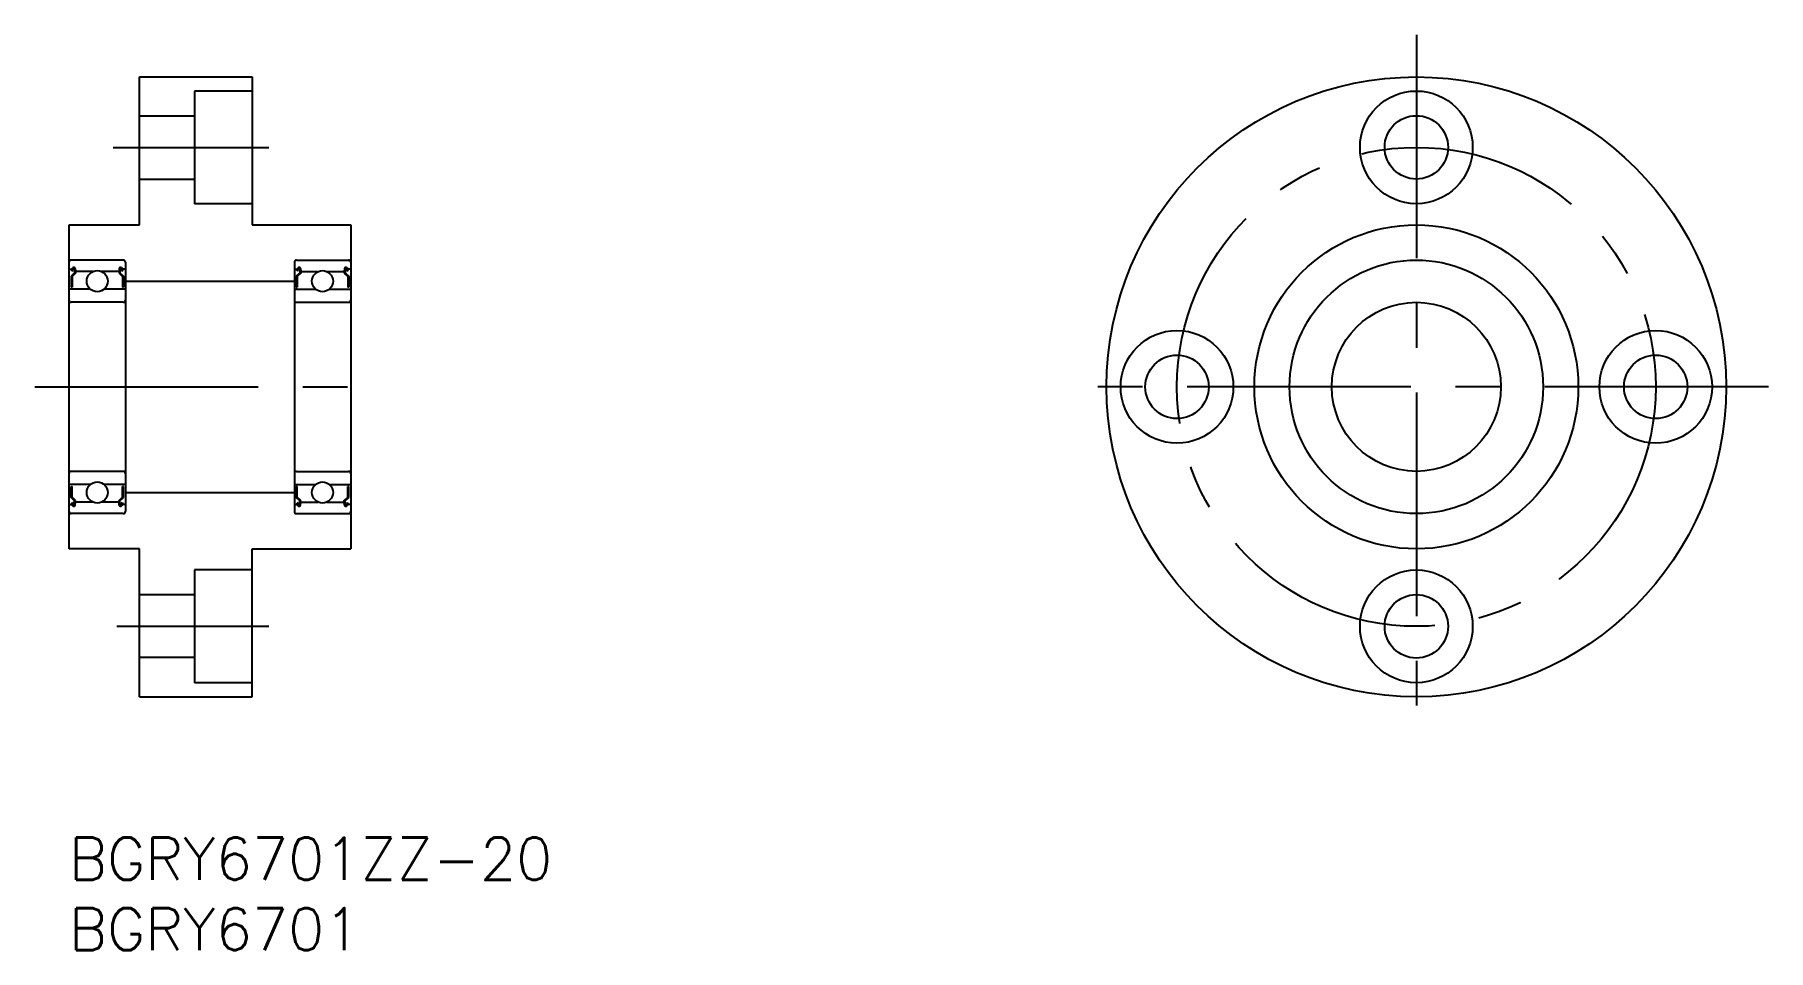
# Model space of a CAD drawing. Extents: x -2 to 121, y -8 to 57.
import ezdxf

# ---------------------------------------------------------------- set-up
doc = ezdxf.new("R2010")
doc.units = 0
doc.header["$LTSCALE"] = 0.5
doc.linetypes.add('CENTER', pattern=[50.8, 31.75, -6.35, 6.35, -6.35])
for name, color, linetype in [('MSM_CENTER', 1, 'CENTER'), ('MSM_CONTINUOUS', 7, 'CONTINUOUS'), ('MSM_PART_NUMBER', 7, 'CONTINUOUS')]:
    doc.layers.add(name, color=color, linetype=linetype)
doc.styles.get("Standard").update_dxf_attribs({"font": 'txt.shx', "height": 3, "bigfont": 'bigfont.shx'})

# ---------------------------------------------------------------- blocks, each defined once
blk = doc.blocks.new('*U7')
at = {"layer": 'MSM_PART_NUMBER'}
blk.add_text('BGRY6701ZZ-20', height=3, dxfattribs=at).set_placement((0, -3))
blk = doc.blocks.new('*U8')
at = {"layer": 'MSM_PART_NUMBER'}
blk.add_text('BGRY6701', height=3, dxfattribs=at).set_placement((0, -8))

msp = doc.modelspace()

# ---------------------------------------------------------------- linework, layer by layer
at = {"layer": 'MSM_CENTER'}
for p, q in [((95.69, 57), (95.69, 7)), ((3.13, 49), (14.18, 49)), ((-2.44, 32), (21.24, 32)), ((120.69, 32), (70.69, 32)), ((3.39, 15), (14.18, 15))]:
    msp.add_line(p, q, dxfattribs=at)
msp.add_circle((95.69, 32), 17, dxfattribs=at)
at = {"layer": 'MSM_CONTINUOUS'}
for p, q in [((5, 54), (13, 54)), ((5, 43.5), (5, 54)), ((13, 53), (8.9, 53)), ((8.9, 53), (8.9, 45)), ((13, 54), (13, 43.5)), ((5, 51.25), (8.9, 51.25)), ((5, 46.75), (8.9, 46.75)), ((13, 45), (8.9, 45)), ((0, 20.5), (0, 43.5)), ((0, 43.5), (5, 43.5)), ((13, 43.5), (20, 43.5)), ((20, 43.5), (20, 20.5)), ((3.85, 41), (0, 41)), ((4, 40.85), (4, 23.15)), ((16, 40.85), (16, 23.15)), ((16.15, 41), (20, 41)), ((0, 40.35), (0.18, 40.35)), ((0.39, 40.1), (0.14, 39.86)), ((0.14, 39.86), (0.14, 39.08)), ((0.18, 40.35), (0.26, 40.45)), ((0.24, 40.22), (0.19, 40.26)), ((0.45, 40.07), (0.21, 39.83)), ((0.21, 39.83), (0.21, 39.08)), ((0.23, 40.31), (0.31, 40.41)), ((0.28, 40.27), (0.23, 40.31)), ((0.24, 40.22), (0.28, 40.27)), ((0.37, 40.39), (0.39, 40.1)), ((0.44, 40.39), (0.45, 40.19)), ((0.45, 40.23), (0.45, 40.07)), ((1.71, 40.19), (0.45, 40.19)), ((3.55, 40.19), (2.29, 40.19)), ((3.56, 40.39), (3.55, 40.19)), ((3.55, 40.23), (3.55, 40.07)), ((3.55, 40.07), (3.79, 39.83)), ((3.63, 40.39), (3.61, 40.1)), ((3.61, 40.1), (3.86, 39.86)), ((3.77, 40.31), (3.69, 40.41)), ((3.72, 40.27), (3.77, 40.31)), ((3.76, 40.22), (3.72, 40.27)), ((3.82, 40.35), (3.74, 40.45)), ((3.76, 40.22), (3.81, 40.26)), ((3.79, 39.83), (3.79, 39.08)), ((4, 40.35), (3.82, 40.35)), ((3.86, 39.86), (3.86, 39.08)), ((4, 39.5), (16, 39.5)), ((16, 40.35), (16.18, 40.35)), ((16.39, 40.1), (16.14, 39.86)), ((16.14, 39.86), (16.14, 39.08)), ((16.18, 40.35), (16.26, 40.45)), ((16.24, 40.22), (16.19, 40.26)), ((16.45, 40.07), (16.21, 39.83)), ((16.21, 39.83), (16.21, 39.08)), ((16.23, 40.31), (16.31, 40.41)), ((16.28, 40.27), (16.23, 40.31)), ((16.24, 40.22), (16.28, 40.27)), ((16.37, 40.39), (16.39, 40.1)), ((16.44, 40.39), (16.45, 40.19)), ((16.45, 40.23), (16.45, 40.07)), ((16.45, 40.19), (17.71, 40.19)), ((18.29, 40.19), (19.55, 40.19)), ((19.56, 40.39), (19.55, 40.19)), ((19.55, 40.23), (19.55, 40.07)), ((19.55, 40.07), (19.79, 39.83)), ((19.63, 40.39), (19.61, 40.1)), ((19.61, 40.1), (19.86, 39.86)), ((19.77, 40.31), (19.69, 40.41)), ((19.72, 40.27), (19.77, 40.31)), ((19.76, 40.22), (19.72, 40.27)), ((19.82, 40.35), (19.74, 40.45)), ((19.76, 40.22), (19.81, 40.26)), ((19.79, 39.83), (19.79, 39.08)), ((20, 40.35), (19.82, 40.35)), ((19.86, 39.86), (19.86, 39.08)), ((1.51, 38.93), (0, 38.93)), ((0.14, 39.08), (0.21, 39.08)), ((4, 38.93), (2.49, 38.93)), ((3.86, 39.08), (3.79, 39.08)), ((16, 38.93), (17.51, 38.93)), ((16.14, 39.08), (16.21, 39.08)), ((18.49, 38.93), (20, 38.93)), ((19.86, 39.08), (19.79, 39.08)), ((3.85, 38), (0.15, 38)), ((16.15, 38), (19.85, 38)), ((3.85, 26), (0.15, 26)), ((16.15, 26), (19.85, 26)), ((1.51, 25.07), (0, 25.07)), ((0.14, 24.92), (0.21, 24.92)), ((0.14, 24.14), (0.14, 24.92)), ((0.21, 24.17), (0.21, 24.92)), ((4, 25.07), (2.49, 25.07)), ((3.79, 24.17), (3.79, 24.92)), ((3.86, 24.92), (3.79, 24.92)), ((3.86, 24.14), (3.86, 24.92)), ((16, 25.07), (17.51, 25.07)), ((16.14, 24.14), (16.14, 24.92)), ((16.14, 24.92), (16.21, 24.92)), ((16.21, 24.17), (16.21, 24.92)), ((18.49, 25.07), (20, 25.07)), ((19.86, 24.92), (19.79, 24.92)), ((19.79, 24.17), (19.79, 24.92)), ((19.86, 24.14), (19.86, 24.92)), ((0, 23.65), (0.18, 23.65)), ((0.39, 23.9), (0.14, 24.14)), ((0.18, 23.65), (0.26, 23.55)), ((0.24, 23.78), (0.19, 23.74)), ((0.45, 23.93), (0.21, 24.17)), ((0.28, 23.73), (0.23, 23.69)), ((0.23, 23.69), (0.31, 23.59)), ((0.24, 23.78), (0.28, 23.73)), ((0.37, 23.61), (0.39, 23.9)), ((0.44, 23.61), (0.45, 23.81)), ((0.45, 23.77), (0.45, 23.93)), ((1.71, 23.81), (0.45, 23.81)), ((3.55, 23.81), (2.29, 23.81)), ((3.55, 23.93), (3.79, 24.17)), ((3.55, 23.77), (3.55, 23.93)), ((3.56, 23.61), (3.55, 23.81)), ((3.61, 23.9), (3.86, 24.14)), ((3.63, 23.61), (3.61, 23.9)), ((3.77, 23.69), (3.69, 23.59)), ((3.76, 23.78), (3.72, 23.73)), ((3.72, 23.73), (3.77, 23.69)), ((3.82, 23.65), (3.74, 23.55)), ((3.76, 23.78), (3.81, 23.74)), ((4, 23.65), (3.82, 23.65)), ((4, 24.5), (16, 24.5)), ((16, 23.65), (16.18, 23.65)), ((16.39, 23.9), (16.14, 24.14)), ((16.18, 23.65), (16.26, 23.55)), ((16.24, 23.78), (16.19, 23.74)), ((16.45, 23.93), (16.21, 24.17)), ((16.28, 23.73), (16.23, 23.69)), ((16.23, 23.69), (16.31, 23.59)), ((16.24, 23.78), (16.28, 23.73)), ((16.37, 23.61), (16.39, 23.9)), ((16.44, 23.61), (16.45, 23.81)), ((16.45, 23.77), (16.45, 23.93)), ((16.45, 23.81), (17.71, 23.81)), ((18.29, 23.81), (19.55, 23.81)), ((19.55, 23.93), (19.79, 24.17)), ((19.55, 23.77), (19.55, 23.93)), ((19.56, 23.61), (19.55, 23.81)), ((19.61, 23.9), (19.86, 24.14)), ((19.63, 23.61), (19.61, 23.9)), ((19.77, 23.69), (19.69, 23.59)), ((19.76, 23.78), (19.72, 23.73)), ((19.72, 23.73), (19.77, 23.69)), ((19.82, 23.65), (19.74, 23.55)), ((19.76, 23.78), (19.81, 23.74)), ((20, 23.65), (19.82, 23.65)), ((3.85, 23), (0, 23)), ((16.15, 23), (20, 23)), ((5, 20.5), (0, 20.5)), ((5, 10), (5, 20.5)), ((13, 10), (13, 20.5)), ((13, 20.5), (20, 20.5)), ((13, 19), (8.9, 19)), ((8.9, 19), (8.9, 11)), ((5, 17.25), (8.9, 17.25)), ((5, 12.8), (8.9, 12.8)), ((5, 10), (13, 10)), ((13, 11), (8.9, 11))]:
    msp.add_line(p, q, dxfattribs=at)
for centre, radius in [((95.69, 32), 22), ((95.69, 49), 4), ((95.69, 49), 2.25), ((95.69, 32), 11.5), ((95.69, 32), 9), ((2, 39.5), 0.75), ((18, 39.5), 0.75), ((95.69, 32), 6), ((78.69, 32), 4), ((112.69, 32), 4), ((78.69, 32), 2.25), ((112.69, 32), 2.25), ((2, 24.5), 0.75), ((18, 24.5), 0.75), ((95.69, 15), 4), ((95.69, 15), 2.25)]:
    msp.add_circle(centre, radius, dxfattribs=at)
for centre, radius, start, end in [((0.15, 40.85), 0.15, 90, 180), ((3.85, 40.85), 0.15, 0, 90), ((16.15, 40.85), 0.15, 90, 180), ((19.85, 40.85), 0.15, 0, 90), ((0.23, 40.31), 0.0651, 140.0002, 230.0848), ((0.34, 40.38), 0.0977, 4.9968, 140.0002), ((0.34, 40.38), 0.0326, 2.8198, 140.0033), ((3.66, 40.38), 0.0977, 39.9998, 175.0032), ((3.66, 40.38), 0.0326, 39.9967, 177.1802), ((3.77, 40.31), 0.0651, 309.9152, 39.9998), ((16.23, 40.31), 0.0651, 140.0002, 230.0848), ((16.34, 40.38), 0.0977, 4.9968, 140.0002), ((16.34, 40.38), 0.0326, 2.8198, 140.0033), ((19.66, 40.38), 0.0977, 39.9998, 175.0032), ((19.66, 40.38), 0.0326, 39.9967, 177.1802), ((19.77, 40.31), 0.0651, 309.9152, 39.9998), ((0.15, 38.15), 0.15, 180, 270), ((3.85, 38.15), 0.15, 270, 0), ((16.15, 38.15), 0.15, 180, 270), ((19.85, 38.15), 0.15, 270, 0), ((0.15, 25.85), 0.15, 90, 180), ((3.85, 25.85), 0.15, 0, 90), ((16.15, 25.85), 0.15, 90, 180), ((19.85, 25.85), 0.15, 0, 90), ((0.23, 23.69), 0.0651, 129.9152, 219.9998), ((0.34, 23.62), 0.0977, 219.9998, 355.0032), ((0.34, 23.62), 0.0326, 219.9967, 357.1802), ((3.66, 23.62), 0.0977, 184.9968, 320.0002), ((3.66, 23.62), 0.0326, 182.8198, 320.0033), ((3.77, 23.69), 0.0651, 320.0002, 50.0848), ((16.23, 23.69), 0.0651, 129.9152, 219.9998), ((16.34, 23.62), 0.0977, 219.9998, 355.0032), ((16.34, 23.62), 0.0326, 219.9967, 357.1802), ((19.66, 23.62), 0.0977, 184.9968, 320.0002), ((19.66, 23.62), 0.0326, 182.8198, 320.0033), ((19.77, 23.69), 0.0651, 320.0002, 50.0848), ((0.15, 23.15), 0.15, 180, 270), ((3.85, 23.15), 0.15, 270, 0), ((16.15, 23.15), 0.15, 180, 270), ((19.85, 23.15), 0.15, 270, 0)]:
    msp.add_arc(centre, radius, start, end, dxfattribs=at)

# ---------------------------------------------------------------- block references
for name in ['*U7', '*U8']:
    msp.add_blockref(name, (0, 0), dxfattribs=at)

doc.saveas('drawing.dxf')
